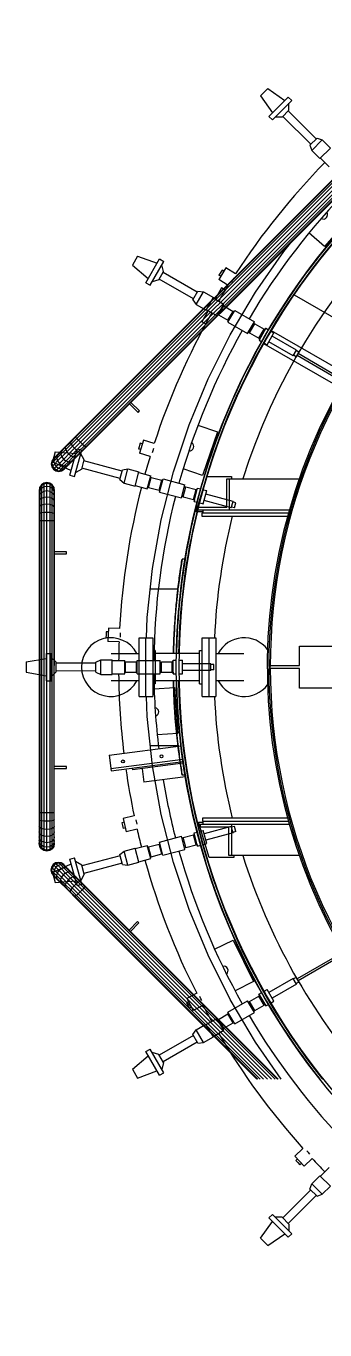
# Model space of a CAD drawing. Header units: metres. Extents: x 0 to 63075, y 0 to 44550.
# Drawn here: x 53696 to 53841, y 41324 to 41959 of the extents above; entities that cross this region are included whole.
import ezdxf

# ---------------------------------------------------------------- set-up
doc = ezdxf.new("R2010")
doc.units = ezdxf.units.M
doc.header["$LTSCALE"] = 75
for name, color, linetype in [('GSB', 7, 'Continuous'), ('ML6', 1, 'Continuous'), ('SL1', 8, 'Continuous')]:
    doc.layers.add(name, color=color, linetype=linetype)

# ---------------------------------------------------------------- blocks, each defined once
blk = doc.blocks.new('A$C6bae614f')
at = {"layer": 'SL1'}
for p, q in [((371892.6, 52900.4), (373492.7, 54500.4)), ((373494, 54499.1), (371893.9, 52899.1)), ((373497.7, 54495.3), (371897.7, 52895.4)), ((373503.3, 54489.7), (371903.2, 52889.8)), ((373509.9, 54483.1), (371909.9, 52883.2)), ((373516.5, 54476.5), (371916.5, 52876.6)), ((373522.1, 54470.9), (371922.1, 52871)), ((373525.8, 54467.2), (371925.8, 52867.2)), ((373527.2, 54465.9), (371927.1, 52865.9)), ((372517.6, 54029.9), (372493.8, 54006.1)), ((372517.6, 54029.9), (372572.4, 53991.5)), ((372493.8, 54006.1), (372532.3, 53951.3)), ((372520.9, 53939.9), (372583.8, 54002.8)), ((372532.1, 53928.8), (372595, 53991.6)), ((372583.8, 54002.8), (372595, 53991.6)), ((372585.8, 53959.9), (372585.8, 53982.5)), ((372520.9, 53939.9), (372532.1, 53928.8)), ((372563.8, 53937.9), (372541.3, 53937.9)), ((372563.8, 53937.9), (372585.8, 53959.9)), ((372656.6, 53849.5), (372565.8, 53939.9)), ((372674.2, 53867.1), (372583.8, 53957.9)), ((372653.9, 53846.8), (372677, 53869.8)), ((372653.9, 53846.8), (372660.3, 53829.6)), ((372660.3, 53829.6), (372694.1, 53863.4)), ((372677, 53869.8), (372694.1, 53863.4)), ((372694.1, 53863.4), (372720.3, 53837.2)), ((372660.3, 53829.6), (372686.5, 53803.4)), ((372686.5, 53803.4), (372720.3, 53837.2)), ((372687.9, 53804.8), (372716.2, 53776.4)), ((372799.7, 53630.6), (372700.7, 53517.8)), ((372700.7, 53517.8), (372650.7, 53561.7)), ((372569.2, 53501.7), (372595.4, 53534.1)), ((372095, 53486.4), (372078.2, 53457.3)), ((372095, 53486.4), (372157.9, 53463.5)), ((372121.5, 53400.4), (372166, 53477.4)), ((372135.2, 53392.5), (372179.7, 53469.5)), ((372166, 53477.4), (372179.7, 53469.5)), ((372477.6, 53369.7), (372569.2, 53501.7)), ((372078.2, 53457.3), (372129.5, 53414.3)), ((372163.5, 53409.5), (372179, 53436.5)), ((372179, 53436.5), (372173.2, 53458.3)), ((372288.4, 53369.7), (372177.6, 53434)), ((372381.2, 53448.2), (372357.9, 53410.8)), ((372368.7, 53441.4), (372358.5, 53425)), ((372364.4, 53421.3), (372358.5, 53425)), ((372374.6, 53437.7), (372368.7, 53441.4)), ((372412.1, 53428.9), (372381.2, 53448.2)), ((372121.5, 53400.4), (372135.2, 53392.5)), ((372163.5, 53409.5), (372141.7, 53403.7)), ((372276, 53348.1), (372164.9, 53412)), ((372367, 53383.3), (372346.2, 53347.4)), ((372388.4, 53391.8), (372357.9, 53410.8)), ((372378.9, 53376.4), (372367, 53383.3)), ((372399.9, 53402.6), (372403.5, 53408.3)), ((372403.5, 53408.3), (372407.6, 53415)), ((372274.1, 53344.8), (372290.4, 53373.1)), ((372274.1, 53344.8), (372284.7, 53329.9)), ((372284.7, 53329.9), (372308.6, 53371.3)), ((372290.4, 53373.1), (372308.6, 53371.3)), ((372308.6, 53371.3), (372340.7, 53352.7)), ((372316.8, 53311.4), (372340.7, 53352.7)), ((372339.7, 53351.1), (372374.5, 53331)), ((372395.6, 53231.6), (372477.6, 53369.7)), ((372603.3, 53361.2), (373024.2, 53118.2)), ((372284.7, 53329.9), (372316.8, 53311.4)), ((372324.2, 53309.3), (372303.5, 53273.3)), ((372317.7, 53313), (372352.5, 53292.9)), ((372352.5, 53292.9), (372374.5, 53331)), ((372355.3, 53297.7), (372357.8, 53296)), ((372357.8, 53296), (372374.5, 53325)), ((372357.8, 53296), (372388.1, 53278.5)), ((372371.8, 53326.3), (372374.5, 53325)), ((372374.5, 53325), (372404.8, 53307.4)), ((372388, 53272.4), (372410, 53310.5)), ((372388.1, 53278.5), (372404.8, 53307.4)), ((372407.3, 53305.8), (372404.8, 53307.4)), ((372410, 53310.5), (372473.8, 53273.7)), ((372315.4, 53266.5), (372303.5, 53273.3)), ((372388, 53272.4), (372451.8, 53235.6)), ((372390.8, 53277.2), (372388.1, 53278.5)), ((372451.8, 53235.6), (372473.8, 53273.7)), ((372458.1, 53238.1), (372474.8, 53267)), ((372471.1, 53268.9), (372474.8, 53267)), ((372474.8, 53267), (372505.1, 53249.5)), ((372323.7, 53088), (372395.6, 53231.6)), ((372454.6, 53240.4), (372458.1, 53238.1)), ((372458.1, 53238.1), (372488.4, 53220.6)), ((372488.4, 53220.6), (372505.1, 53249.5)), ((372491.5, 53219), (372488.4, 53220.6)), ((372510.9, 53252.6), (372488.7, 53214)), ((372491.5, 53219), (372488.7, 53214)), ((372488.7, 53214), (372497.4, 53209)), ((372488.7, 53214), (372497.4, 53209)), ((372508, 53247.6), (372505.1, 53249.5)), ((372508, 53247.6), (372510.9, 53252.6)), ((372510.9, 53252.6), (372519.7, 53247.5)), ((372510.9, 53252.6), (372519.7, 53247.5)), ((372515.1, 53198.8), (372537.3, 53237.3)), ((372527.9, 53242.8), (372537.3, 53237.3)), ((372527.9, 53242.8), (372537.3, 53237.3)), ((372948.2, 53002.3), (372528.9, 53244.4)), ((372610.6, 53181.6), (372531.5, 53227.3)), ((372924, 52960.5), (372504.7, 53202.6)), ((372505.6, 53204.2), (372515.1, 53198.8)), ((372505.6, 53204.2), (372515.1, 53198.8)), ((372600, 53163.2), (372520.9, 53208.8)), ((372600, 53163.2), (372610.6, 53181.6)), ((372609.6, 53159.8), (372618.3, 53174.9)), ((372618.3, 53174.9), (372609.7, 53180)), ((372765.5, 53083.5), (372615.3, 53170.3)), ((372609.6, 53159.8), (372600.9, 53164.8)), ((372612.1, 53164.8), (372762.3, 53078)), ((372262.3, 52939.6), (372323.7, 53088)), ((372068.5, 53007.3), (372096.2, 52979.7)), ((372100.7, 52984.2), (372073, 53011.8)), ((372096.2, 52979.7), (372100.7, 52984.2)), ((372211.5, 52787.2), (372262.3, 52939.6)), ((372290.8, 52938.4), (372353.9, 52917)), ((372353.9, 52917), (372305.6, 52775)), ((371876.9, 52884.7), (371848.5, 52856.4)), ((371876.7, 52881.9), (371860.4, 52865.6)), ((371879.2, 52876.9), (371861.7, 52859.4)), ((371876.7, 52881.9), (371893.9, 52899.1)), ((371876.9, 52884.7), (371876.7, 52881.9)), ((371876.7, 52881.9), (371879.2, 52876.9)), ((371892.6, 52900.4), (371876.9, 52884.7)), ((371879.2, 52876.9), (371897.7, 52895.4)), ((371879.2, 52876.9), (371884, 52870.5)), ((371884, 52870.5), (371903.2, 52889.8)), ((371890.3, 52863.6), (371909.9, 52883.2)), ((371892.6, 52900.4), (371893.9, 52899.1)), ((371893.9, 52899.1), (371897.7, 52895.4)), ((371897.2, 52857.3), (371916.5, 52876.6)), ((371897.7, 52895.4), (371903.2, 52889.8)), ((371903.2, 52889.8), (371909.9, 52883.2)), ((371909.9, 52883.2), (371916.5, 52876.6)), ((371916.5, 52876.6), (371922.1, 52871)), ((372103.5, 52879.4), (372097.9, 52860.9)), ((372113.8, 52889.2), (372101, 52847.1)), ((372110.2, 52877.4), (372103.5, 52879.4)), ((372148.6, 52878.6), (372113.8, 52889.2)), ((371846, 52843.7), (371816.8, 52814.6)), ((371823.7, 52831.5), (371818.5, 52823.8)), ((371827.5, 52852.1), (371818.8, 52819.6)), ((371823.7, 52831.5), (371821.9, 52829.7)), ((371828.9, 52836.7), (371823.7, 52831.5)), ((371833.5, 52838.7), (371824.3, 52829.5)), ((371828.9, 52836.7), (371824.3, 52829.5)), ((371827.5, 52852.1), (371894.2, 52846.2)), ((371837.3, 52845.2), (371828.9, 52836.7)), ((371833.5, 52838.7), (371832.8, 52830.6)), ((371832.8, 52830.6), (371835.5, 52822)), ((371845.7, 52850.9), (371833.5, 52838.7)), ((371837.3, 52845.2), (371833.5, 52838.7)), ((371835.5, 52822), (371865.7, 52852.2)), ((371848.5, 52856.4), (371837.3, 52845.2)), ((371890.3, 52863.6), (371841.1, 52814.4)), ((371860.4, 52865.6), (371845.7, 52850.9)), ((371848.5, 52856.4), (371845.7, 52850.9)), ((371845.7, 52850.9), (371846, 52843.7)), ((371861.7, 52859.4), (371846, 52843.7)), ((371846, 52843.7), (371849.2, 52835.8)), ((371878.9, 52839), (371848.7, 52808.8)), ((371849.2, 52835.8), (371855, 52828.3)), ((371908.6, 52850), (371850.4, 52791.9)), ((371861.9, 52869.8), (371860.4, 52865.6)), ((371860.4, 52865.6), (371861.7, 52859.4)), ((371861.7, 52859.4), (371865.7, 52852.2)), ((371865.7, 52852.2), (371884, 52870.5)), ((371865.7, 52852.2), (371871.7, 52845)), ((371886.1, 52835), (371870.4, 52819.3)), ((371871.7, 52845), (371878.9, 52839)), ((371896.4, 52835.3), (371871.8, 52810.6)), ((371875.3, 52775.8), (371898.4, 52861.7)), ((371897.2, 52857.3), (371878.9, 52839)), ((371878.9, 52839), (371886.1, 52835)), ((371884, 52870.5), (371890.3, 52863.6)), ((371903.6, 52852.5), (371886.1, 52835)), ((371886.1, 52835), (371892.2, 52833.7)), ((371890.3, 52863.6), (371897.2, 52857.3)), ((371890.6, 52771.8), (371913.6, 52857.6)), ((371892.2, 52833.7), (371896.4, 52835.3)), ((371911.4, 52850.2), (371896.4, 52835.3)), ((371897.2, 52857.3), (371903.6, 52852.5)), ((371898.4, 52861.7), (371913.6, 52857.6)), ((371903.6, 52852.5), (371922.1, 52871)), ((371903.6, 52852.5), (371908.6, 52850)), ((371908.6, 52850), (371925.8, 52867.2)), ((371908.6, 52850), (371911.4, 52850.2)), ((371921.6, 52825.6), (371910.3, 52845.1)), ((371911.4, 52850.2), (371927.1, 52865.9)), ((371922.1, 52871), (371925.8, 52867.2)), ((371925.8, 52867.2), (371927.1, 52865.9)), ((372104.6, 52858.9), (372097.9, 52860.9)), ((372135.4, 52836.6), (372101, 52847.1)), ((372143.7, 52850), (372145.6, 52856.5)), ((372145.6, 52856.5), (372147.9, 52864)), ((371816.6, 52821.8), (371814.7, 52812.5)), ((371816.8, 52814.6), (371814.7, 52812.5)), ((371814.7, 52812.5), (371816.6, 52803.1)), ((371821.9, 52829.7), (371816.6, 52821.8)), ((371818.5, 52823.8), (371816.6, 52821.8)), ((371818.8, 52805.3), (371816.6, 52803.1)), ((371816.6, 52803.1), (371821.9, 52795.2)), ((371818.5, 52823.8), (371816.8, 52814.6)), ((371816.8, 52814.6), (371818.8, 52805.3)), ((371824.3, 52829.5), (371818.5, 52823.8)), ((371818.8, 52819.6), (371879.5, 52791.3)), ((371818.8, 52805.3), (371825.2, 52811.7)), ((371818.8, 52805.3), (371824.1, 52797.4)), ((371824.1, 52797.4), (371821.9, 52795.2)), ((371821.9, 52795.2), (371829.8, 52789.9)), ((371824.3, 52829.5), (371823, 52820.7)), ((371823, 52820.7), (371825.2, 52811.7)), ((371824.1, 52797.4), (371830.6, 52803.9)), ((371832, 52792.1), (371824.1, 52797.4)), ((371825.2, 52811.7), (371835.5, 52822)), ((371825.2, 52811.7), (371830.6, 52803.9)), ((371832, 52792.1), (371829.8, 52789.9)), ((371829.8, 52789.9), (371839.1, 52788.1)), ((371841.1, 52814.4), (371830.6, 52803.9)), ((371830.6, 52803.9), (371838.4, 52798.5)), ((371848.7, 52808.8), (371832, 52792.1)), ((371832, 52792.1), (371841.2, 52790.2)), ((371835.5, 52822), (371841.1, 52814.4)), ((371838.4, 52798.5), (371847.3, 52796.3)), ((371857.2, 52806.2), (371839.1, 52788.1)), ((371839.1, 52788.1), (371848.5, 52789.9)), ((371841.1, 52814.4), (371848.7, 52808.8)), ((371850.4, 52791.9), (371841.2, 52790.2)), ((371847.3, 52796.3), (371856.1, 52797.6)), ((371848.5, 52789.9), (371856.4, 52795.2)), ((371850.4, 52791.9), (371848.5, 52789.9)), ((371848.7, 52808.8), (371857.2, 52806.2)), ((371850.4, 52791.9), (371858.2, 52797)), ((371855, 52828.3), (371862.4, 52822.6)), ((371856.1, 52797.6), (371863.4, 52802.2)), ((371858.2, 52797), (371856.4, 52795.2)), ((371870.4, 52819.3), (371857.2, 52806.2)), ((371857.2, 52806.2), (371865.3, 52806.8)), ((371863.4, 52802.2), (371858.2, 52797)), ((371862.4, 52822.6), (371870.4, 52819.3)), ((371871.8, 52810.6), (371863.4, 52802.2)), ((371865.3, 52806.8), (371871.8, 52810.6)), ((371870.4, 52819.3), (371877.6, 52819)), ((371877.6, 52819), (371883, 52821.8)), ((371913.5, 52795.5), (371894, 52784.3)), ((371913.5, 52795.5), (371921.6, 52825.6)), ((372038.1, 52765.4), (371914.3, 52798.3)), ((372044.5, 52789.4), (371920.8, 52822.8)), ((372037.1, 52761.6), (372045.5, 52793.2)), ((372045.5, 52793.2), (372063.6, 52796.1)), ((372051.2, 52750), (372063.6, 52796.1)), ((372063.6, 52796.1), (372099.4, 52786.5)), ((372305.6, 52775), (372242.6, 52796.4)), ((371791, 52750), (371783.1, 52744.7)), ((371791, 52746.9), (371783.1, 52741.8)), ((371800.4, 52751.9), (371791, 52750)), ((371791, 52750), (371791, 51558.4)), ((371800.4, 52748.8), (371791, 52746.9)), ((371800.3, 51559.6), (371800.4, 52751.9)), ((371809.7, 52750), (371800.4, 52751.9)), ((371809.7, 52746.9), (371800.4, 52748.8)), ((371817.6, 52744.7), (371809.7, 52750)), ((371809.7, 52750), (371809.7, 51558.4)), ((371817.6, 52741.8), (371809.7, 52746.9)), ((371875.3, 52775.8), (371890.6, 52771.8)), ((372037.1, 52761.6), (372051.2, 52750)), ((372051.2, 52750), (372087, 52740.4)), ((372087, 52740.4), (372099.4, 52786.5)), ((372098.9, 52784.7), (372137.7, 52774.3)), ((372126.3, 52731.8), (372137.7, 52774.3)), ((372130.6, 52736.2), (372139.2, 52768.4)), ((372136.3, 52769), (372139.2, 52768.4)), ((372139.2, 52768.4), (372173, 52759.4)), ((372164.4, 52727.1), (372173, 52759.4)), ((372165.9, 52721.2), (372177.3, 52763.7)), ((372171.8, 52631.6), (372211.5, 52787.2)), ((372175.9, 52758.4), (372173, 52759.4)), ((372177.3, 52763.7), (372248.4, 52744.7)), ((372284.4, 52656.6), (372319.4, 52771.6)), ((372319.4, 52771.6), (372399.4, 52771.6)), ((372383.9, 52764.2), (372618.9, 52764.2)), ((372383.9, 52672.1), (372383.9, 52764.2)), ((372393.4, 52662.6), (372393.4, 52764.2)), ((372399.4, 52771.6), (372399.4, 52764.2)), ((371776, 52727.5), (371775.9, 51580.9)), ((371777.8, 52736.8), (371776, 52727.5)), ((371777.8, 52734.1), (371776, 52725)), ((371777.8, 52726), (371776, 52717.6)), ((371777.8, 52713), (371776, 52705.7)), ((371783.1, 52744.7), (371777.8, 52736.8)), ((371783.1, 52741.8), (371777.8, 52734.1)), ((371777.8, 52734.1), (371777.8, 52736.8)), ((371777.8, 52726), (371777.8, 52734.1)), ((371783.1, 52733.1), (371777.8, 52726)), ((371777.8, 52726), (371777.8, 51571.6)), ((371783.1, 52719.2), (371777.8, 52713)), ((371783.1, 52744.7), (371783.1, 51563.7)), ((371791, 52737.9), (371783.1, 52733.1)), ((371791, 52723.3), (371783.1, 52719.2)), ((371791, 52703.9), (371783.1, 52700.6)), ((371800.4, 52739.6), (371791, 52737.9)), ((371800.4, 52724.7), (371791, 52723.3)), ((371800.4, 52705), (371791, 52703.9)), ((371809.7, 52737.9), (371800.4, 52739.6)), ((371809.7, 52723.3), (371800.4, 52724.7)), ((371809.7, 52703.9), (371800.4, 52705)), ((371817.6, 52733.1), (371809.7, 52737.9)), ((371817.6, 52719.2), (371809.7, 52723.3)), ((371817.6, 52700.6), (371809.7, 52703.9)), ((371822.9, 52736.8), (371817.6, 52744.7)), ((371817.6, 51566.6), (371817.6, 52744.7)), ((371822.9, 52734.1), (371817.6, 52741.8)), ((371822.9, 52726), (371817.6, 52733.1)), ((371822.9, 52713), (371817.6, 52719.2)), ((371824.8, 52727.5), (371822.9, 52736.8)), ((371822.9, 52736.8), (371822.9, 51571.6)), ((371824.8, 52725), (371822.9, 52734.1)), ((371824.8, 52717.6), (371822.9, 52726)), ((371824.8, 52705.7), (371822.9, 52713)), ((371824.7, 51590.8), (371824.8, 52725)), ((371824.8, 52725), (371824.8, 52727.5)), ((372087.5, 52742.2), (372126.3, 52731.8)), ((372127.7, 52737.2), (372130.6, 52736.2)), ((372130.6, 52736.2), (372164.4, 52727.1)), ((372167.3, 52726.5), (372164.4, 52727.1)), ((372165.9, 52721.2), (372237, 52702.2)), ((372237, 52702.2), (372248.4, 52744.7)), ((372238.5, 52707.5), (372242.5, 52706.2)), ((372242.5, 52706.2), (372251.1, 52738.5)), ((372242.5, 52706.2), (372276.3, 52697.1)), ((372247, 52739.3), (372251.1, 52738.5)), ((372251.1, 52738.5), (372284.9, 52729.4)), ((372276.3, 52697.1), (372284.9, 52729.4)), ((372278.2, 52690.9), (372289.7, 52733.8)), ((372288.3, 52728.3), (372284.9, 52729.4)), ((372288.3, 52728.3), (372289.7, 52733.8)), ((372289.7, 52733.8), (372299.5, 52731.2)), ((372289.7, 52733.8), (372299.5, 52731.2)), ((372307.7, 52683), (372319.2, 52726)), ((372308.7, 52728.8), (372319.2, 52726)), ((372308.7, 52728.8), (372319.2, 52726)), ((372404.4, 52691.1), (372316.2, 52714.8)), ((371777.8, 52695.7), (371776, 52689.8)), ((371777.8, 52674.9), (371776, 52670.9)), ((371783.1, 52700.6), (371777.8, 52695.7)), ((371783.1, 52678.4), (371777.8, 52674.9)), ((371791, 52680.6), (371783.1, 52678.4)), ((371800.4, 52681.5), (371791, 52680.6)), ((371809.7, 52680.6), (371800.4, 52681.5)), ((371817.6, 52678.4), (371809.7, 52680.6)), ((371822.9, 52695.6), (371817.6, 52700.6)), ((371822.9, 52674.9), (371817.6, 52678.4)), ((371824.8, 52689.8), (371822.9, 52695.6)), ((371824.8, 52670.9), (371822.9, 52674.9)), ((372279.7, 52696.4), (372276.3, 52697.1)), ((372279.7, 52696.4), (372278.2, 52690.9)), ((372278.2, 52690.9), (372288, 52688.2)), ((372278.2, 52690.9), (372288, 52688.2)), ((372291.8, 52662.6), (372291.8, 52672.1)), ((372291.8, 52672.1), (372383.9, 52672.1)), ((372586.7, 52662.6), (372291.8, 52662.6)), ((372297.2, 52685.8), (372307.7, 52683)), ((372297.2, 52685.8), (372307.7, 52683)), ((372307.7, 52653), (372307.7, 52662.6)), ((372398.9, 52670.5), (372310.7, 52694.2)), ((372398.9, 52670.5), (372404.4, 52691.1)), ((372409.1, 52669.8), (372399.4, 52672.4)), ((372413.6, 52686.7), (372403.9, 52689.3)), ((372409.1, 52669.8), (372413.6, 52686.7)), ((371777.8, 52651.8), (371776, 52649.7)), ((371824.8, 52627.5), (371776, 52627.5)), ((371783.1, 52653.6), (371777.8, 52651.8)), ((371791, 52654.7), (371783.1, 52653.6)), ((371800.4, 52655.2), (371791, 52654.7)), ((371809.7, 52654.7), (371800.4, 52655.2)), ((371817.6, 52653.6), (371809.7, 52654.7)), ((371822.9, 52651.8), (371817.6, 52653.6)), ((371824.8, 52649.7), (371822.9, 52651.8)), ((372143.3, 52473.5), (372171.8, 52631.6)), ((372307.7, 52656.6), (372284.4, 52656.6)), ((372303.1, 52653), (372303.1, 52643.5)), ((372584, 52653), (372303.1, 52653)), ((372303.1, 52643.5), (372581.3, 52643.5)), ((371863.9, 52527.5), (371824.8, 52527.5)), ((371824.8, 52521.1), (371863.9, 52521.1)), ((371863.9, 52521.1), (371863.9, 52527.5)), ((372249.1, 52503.3), (372239.4, 52503.3)), ((372126.1, 52313.8), (372143.3, 52473.5)), ((372136.2, 52407.3), (372225.9, 52407.3)), ((372235.6, 52408.3), (372235.5, 52408.3)), ((372000.2, 52280.1), (371998.7, 52236.1)), ((372036.6, 52278.8), (372000.2, 52280.1)), ((372123.8, 52248.6), (372126.1, 52313.8)), ((371992.5, 52258.3), (371992.1, 52248.7)), ((371999.1, 52248.4), (371992.1, 52248.7)), ((371992.8, 52268), (371992.5, 52258.3)), ((371999.8, 52267.8), (371992.8, 52268)), ((372039.2, 52250), (372039.7, 52264.6)), ((372099.7, 52058.1), (372099.7, 52248.6)), ((372099.7, 52248.6), (372144.4, 52248.6)), ((372122, 52058.1), (372122, 52248.6)), ((372144.4, 52248.6), (372144.4, 52058.1)), ((372304, 52058.1), (372304, 52248.6)), ((372304, 52248.6), (372348.7, 52248.6)), ((372326.4, 52248.6), (372326.4, 52058.1)), ((372348.7, 52248.6), (372348.7, 52058.1)), ((371799.2, 52108.9), (371799.2, 52197.8)), ((371799.2, 52197.8), (371815, 52197.8)), ((371815, 52108.9), (371815, 52197.8)), ((372034.6, 52234.9), (371998.7, 52236.1)), ((372009.4, 52197.8), (372099.7, 52197.8)), ((372152.2, 52207.3), (372144.4, 52207.3)), ((372152.2, 52207.3), (372152.2, 52099.4)), ((372296.2, 52197.8), (372152.2, 52197.8)), ((372296.2, 52207.3), (372304, 52207.3)), ((372296.2, 52099.4), (372296.2, 52207.3)), ((372348.7, 52197.8), (372439, 52197.8)), ((372620.4, 52221.6), (374078.2, 52221.5)), ((372620.4, 52158.1), (372620.4, 52221.6)), ((371733.3, 52170.1), (371799.2, 52181.7)), ((371733.3, 52170.1), (371733.3, 52136.5)), ((371831, 52168.9), (371815, 52184.8)), ((371831, 52137.8), (371831, 52168.9)), ((371959.1, 52165.8), (371831, 52166)), ((371959.1, 52169.6), (371975.8, 52177.2)), ((371959.1, 52137), (371959.1, 52169.6)), ((371975.8, 52129.4), (371975.8, 52177.2)), ((371975.8, 52177.2), (372012.9, 52177.2)), ((372012.9, 52129.4), (372012.9, 52177.2)), ((372012.9, 52175.3), (372053, 52175.3)), ((372053, 52131.3), (372053, 52175.3)), ((372053, 52169.8), (372056, 52170)), ((372056, 52136.6), (372056, 52170)), ((372056, 52170), (372091, 52170)), ((372091, 52136.6), (372091, 52170)), ((372094, 52169.8), (372091, 52170)), ((372094, 52131.3), (372094, 52175.3)), ((372094, 52175.3), (372167.7, 52175.3)), ((372167.7, 52131.3), (372167.7, 52175.3)), ((372167.7, 52169.8), (372171.9, 52170)), ((372171.9, 52136.6), (372171.9, 52170)), ((372171.9, 52170), (372206.9, 52170)), ((372206.9, 52136.6), (372206.9, 52170)), ((372210.4, 52169.8), (372206.9, 52170)), ((372210.4, 52131.1), (372210.4, 52175.6)), ((372210.4, 52169.8), (372210.4, 52175.6)), ((372210.4, 52175.6), (372220.5, 52175.6)), ((372210.4, 52175.6), (372220.5, 52175.6)), ((372230, 52175.6), (372240.9, 52175.6)), ((372230, 52175.6), (372240.9, 52175.6)), ((372240.9, 52131.1), (372240.9, 52175.6)), ((372332.2, 52164), (372240.9, 52164)), ((372332.2, 52142.7), (372332.2, 52164)), ((372342.2, 52162), (372332.2, 52162.1)), ((372342.2, 52144.6), (372342.2, 52162)), ((372520.4, 52155.7), (372525.1, 52155.7)), ((372525.1, 52148.5), (372525.1, 52158.1)), ((372525.1, 52158.1), (372620.4, 52158.1)), ((371733.3, 52136.5), (371799.2, 52124.9)), ((371831, 52137.8), (371815, 52121.8)), ((371959.1, 52140.9), (371831, 52140.6)), ((371959.1, 52137), (371975.8, 52129.4)), ((371975.8, 52129.4), (372012.9, 52129.4)), ((372012.9, 52131.3), (372053, 52131.3)), ((372053, 52136.8), (372056, 52136.6)), ((372056, 52136.6), (372091, 52136.6)), ((372094, 52136.8), (372091, 52136.6)), ((372094, 52131.3), (372167.7, 52131.3)), ((372167.7, 52136.8), (372171.9, 52136.6)), ((372171.9, 52136.6), (372206.9, 52136.6)), ((372210.4, 52136.8), (372206.9, 52136.6)), ((372210.4, 52136.8), (372210.4, 52131.1)), ((372210.4, 52131.1), (372220.5, 52131.1)), ((372210.4, 52131.1), (372220.5, 52131.1)), ((372230, 52131.1), (372240.9, 52131.1)), ((372230, 52131.1), (372240.9, 52131.1)), ((372332.2, 52142.7), (372240.9, 52142.7)), ((372342.2, 52144.6), (372332.2, 52144.6)), ((372525.1, 52150.9), (372520.4, 52150.9)), ((372620.4, 52148.5), (372525.1, 52148.5)), ((372620.4, 52085), (372620.4, 52148.5)), ((371799.2, 52108.9), (371815, 52108.9)), ((372099.7, 52108.9), (372009.4, 52108.9)), ((372152.2, 52099.4), (372144.4, 52099.4)), ((372148.6, 52082.9), (372215.1, 52087.2)), ((372296.2, 52108.9), (372152.2, 52108.9)), ((372215.1, 52087.2), (372224.9, 51937.5)), ((372296.2, 52099.4), (372304, 52099.4)), ((372439, 52108.9), (372348.7, 52108.9)), ((374078.2, 52085), (372620.4, 52085)), ((372099.7, 52058.1), (372144.4, 52058.1)), ((372126.1, 51992.8), (372123.8, 52058.1)), ((372304, 52058.1), (372348.7, 52058.1)), ((372143.3, 51833.1), (372126.1, 51992.8)), ((372224.9, 51937.5), (372158.4, 51933.2)), ((372002.4, 51867.2), (372235.4, 51897.9)), ((372002.4, 51867.2), (372009.1, 51816.8)), ((372136.1, 51899.3), (372225.8, 51899.3)), ((372242.1, 51847.5), (372235.4, 51897.9)), ((372235.5, 51898.3), (372235.5, 51898.3)), ((371863.9, 51830.9), (371824.8, 51830.9)), ((371824.8, 51824.6), (371863.9, 51824.6)), ((371863.9, 51824.6), (371863.9, 51830.9)), ((372241.2, 51853.8), (372008.2, 51823.1)), ((372009.1, 51816.8), (372242.2, 51847.5)), ((372077.7, 51825.9), (372078.5, 51819.6)), ((372243.1, 51841.2), (372078.5, 51819.6)), ((372109.6, 51823.7), (372115.4, 51779.6)), ((372171.8, 51675), (372143.3, 51833.1)), ((372250, 51797.3), (372115.4, 51779.6)), ((372249, 51803.3), (372239.4, 51803.3)), ((371824.7, 51680.9), (371775.9, 51680.9)), ((371777.8, 51656.6), (371775.9, 51658.7)), ((371783.1, 51654.8), (371777.8, 51656.6)), ((371791, 51653.6), (371783.1, 51654.8)), ((371800.3, 51653.2), (371791, 51653.6)), ((371809.7, 51653.6), (371800.3, 51653.2)), ((371817.6, 51654.8), (371809.7, 51653.6)), ((371822.9, 51656.6), (371817.6, 51654.8)), ((371824.7, 51658.7), (371822.9, 51656.6)), ((372050.9, 51650.3), (372044.1, 51648.7)), ((372044.1, 51648.7), (372046.3, 51639.3)), ((372083.6, 51670.5), (372048.1, 51662.3)), ((372048.1, 51662.3), (372058.1, 51619.5)), ((372093.6, 51643.4), (372090.3, 51657.6)), ((372211.5, 51519.4), (372171.8, 51675)), ((372292.1, 51650.4), (372307.7, 51650.4)), ((372327.1, 51535.4), (372292.1, 51650.4)), ((372581.3, 51663.1), (372305.4, 51663.1)), ((372305.4, 51663.1), (372305.4, 51653.6)), ((372305.4, 51653.6), (372583.9, 51653.6)), ((372307.7, 51644), (372307.7, 51653.6)), ((371777.8, 51633.5), (371775.9, 51637.5)), ((371777.8, 51612.7), (371775.9, 51618.6)), ((371783.1, 51630), (371777.8, 51633.5)), ((371783.1, 51607.8), (371777.8, 51612.7)), ((371791, 51627.7), (371783.1, 51630)), ((371791, 51604.5), (371783.1, 51607.8)), ((371800.3, 51626.9), (371791, 51627.7)), ((371800.3, 51603.3), (371791, 51604.5)), ((371809.7, 51627.7), (371800.3, 51626.9)), ((371809.7, 51604.5), (371800.3, 51603.3)), ((371817.6, 51630), (371809.7, 51627.7)), ((371817.6, 51607.8), (371809.7, 51604.5)), ((371822.9, 51633.5), (371817.6, 51630)), ((371822.9, 51612.7), (371817.6, 51607.8)), ((371824.7, 51637.5), (371822.9, 51633.5)), ((371824.7, 51618.6), (371822.9, 51612.7)), ((372046.3, 51639.3), (372048.5, 51629.9)), ((372055.3, 51631.5), (372048.5, 51629.9)), ((372093.1, 51627.6), (372058.1, 51619.5)), ((372165.9, 51585.4), (372237, 51604.5)), ((372248.4, 51562), (372237, 51604.5)), ((372242.4, 51600.4), (372276.2, 51609.5)), ((372279.7, 51610.2), (372276.2, 51609.5)), ((372284.9, 51577.2), (372276.2, 51609.5)), ((372278.2, 51615.8), (372288, 51618.4)), ((372278.2, 51615.8), (372288, 51618.4)), ((372289.7, 51572.8), (372278.2, 51615.8)), ((372279.7, 51610.2), (372278.2, 51615.8)), ((372297.1, 51620.8), (372307.7, 51623.6)), ((372297.1, 51620.8), (372307.7, 51623.6)), ((372299.1, 51644), (372586.6, 51644)), ((372299.1, 51634.5), (372299.1, 51644)), ((372391.2, 51634.5), (372299.1, 51634.5)), ((372319.2, 51580.7), (372307.7, 51623.6)), ((372398.9, 51636.1), (372310.7, 51612.4)), ((372404.4, 51615.5), (372316.2, 51591.9)), ((372391.2, 51542.4), (372391.2, 51634.5)), ((372404.4, 51615.5), (372398.9, 51636.1)), ((372409, 51636.8), (372399.4, 51634.2)), ((372400.7, 51542.4), (372400.7, 51644)), ((372413.5, 51619.9), (372403.9, 51617.3)), ((372413.5, 51619.9), (372409, 51636.8)), ((371777.8, 51595.4), (371775.9, 51602.7)), ((371777.8, 51582.4), (371775.9, 51590.8)), ((371777.8, 51574.3), (371775.9, 51583.4)), ((371777.8, 51571.6), (371775.9, 51580.9)), ((371783.1, 51589.2), (371777.8, 51595.4)), ((371783.1, 51575.3), (371777.8, 51582.4)), ((371783.1, 51566.6), (371777.8, 51574.3)), ((371783.1, 51563.7), (371777.8, 51571.6)), ((371791, 51585.1), (371783.1, 51589.2)), ((371791, 51570.5), (371783.1, 51575.3)), ((371791, 51561.4), (371783.1, 51566.6)), ((371791, 51558.4), (371783.1, 51563.7)), ((371800.3, 51583.6), (371791, 51585.1)), ((371800.3, 51568.8), (371791, 51570.5)), ((371800.3, 51559.6), (371791, 51561.4)), ((371809.7, 51585.1), (371800.3, 51583.6)), ((371809.7, 51570.5), (371800.3, 51568.8)), ((371809.7, 51561.4), (371800.3, 51559.6)), ((371817.6, 51589.2), (371809.7, 51585.1)), ((371817.6, 51575.3), (371809.7, 51570.5)), ((371817.6, 51566.6), (371809.7, 51561.4)), ((371817.6, 51563.7), (371809.7, 51558.4)), ((371822.9, 51595.4), (371817.6, 51589.2)), ((371822.9, 51582.4), (371817.6, 51575.3)), ((371822.9, 51574.3), (371817.6, 51566.6)), ((371822.9, 51571.6), (371817.6, 51563.7)), ((371817.6, 51566.6), (371817.6, 51563.7)), ((371824.7, 51602.7), (371822.9, 51595.4)), ((371824.7, 51590.8), (371822.9, 51582.4)), ((371824.7, 51583.4), (371822.9, 51574.3)), ((371824.7, 51580.9), (371822.9, 51571.6)), ((371824.7, 51583.4), (371824.7, 51590.8)), ((371824.7, 51580.9), (371824.7, 51583.4)), ((372051.2, 51556.6), (372087, 51566.2)), ((372099.3, 51520.1), (372087, 51566.2)), ((372087.5, 51564.4), (372126.3, 51574.8)), ((372137.6, 51532.3), (372126.3, 51574.8)), ((372127.7, 51569.5), (372130.5, 51570.4)), ((372130.5, 51570.4), (372164.3, 51579.5)), ((372139.2, 51538.2), (372130.5, 51570.4)), ((372167.3, 51580.1), (372164.3, 51579.5)), ((372173, 51547.2), (372164.3, 51579.5)), ((372177.2, 51542.9), (372165.9, 51585.4)), ((372177.2, 51542.9), (372248.4, 51562)), ((372238.4, 51599.1), (372242.4, 51600.4)), ((372251.1, 51568.2), (372242.4, 51600.4)), ((372247, 51567.3), (372251.1, 51568.2)), ((372251.1, 51568.2), (372284.9, 51577.2)), ((372288.2, 51578.3), (372284.9, 51577.2)), ((372288.2, 51578.3), (372289.7, 51572.8)), ((372289.7, 51572.8), (372299.5, 51575.4)), ((372289.7, 51572.8), (372299.5, 51575.4)), ((372308.7, 51577.8), (372319.2, 51580.7)), ((372308.7, 51577.8), (372319.2, 51580.7)), ((371800.3, 51556.5), (371791, 51558.4)), ((371800.3, 51559.6), (371800.3, 51556.5)), ((371809.7, 51558.4), (371800.3, 51556.5)), ((371837.9, 51519.8), (371828.6, 51517.9)), ((371847.2, 51517.9), (371837.9, 51519.8)), ((371840, 51517.7), (371837.9, 51519.8)), ((371875.3, 51530.8), (371890.6, 51534.9)), ((371898.3, 51444.9), (371875.3, 51530.8)), ((371913.6, 51449), (371890.6, 51534.9)), ((371913.5, 51511.1), (371893.9, 51522.4)), ((372038.1, 51541.3), (371914.2, 51508.4)), ((372037.1, 51545), (372051.2, 51556.6)), ((372045.5, 51513.5), (372037.1, 51545)), ((372063.5, 51510.5), (372051.2, 51556.6)), ((372063.5, 51510.5), (372099.3, 51520.1)), ((372098.9, 51521.9), (372137.6, 51532.3)), ((372136.2, 51537.6), (372139.2, 51538.2)), ((372139.2, 51538.2), (372173, 51547.2)), ((372175.8, 51548.2), (372173, 51547.2)), ((372262.2, 51367), (372211.5, 51519.4)), ((372407.1, 51535.4), (372327.1, 51535.4)), ((372618.8, 51542.4), (372391.2, 51542.4)), ((372407.1, 51542.4), (372407.1, 51535.4)), ((371815.4, 51504.7), (371813.5, 51495.4)), ((371813.5, 51495.4), (371815.4, 51486)), ((371815.6, 51493.3), (371813.5, 51495.4)), ((371820.6, 51512.6), (371815.4, 51504.7)), ((371817.5, 51502.5), (371815.4, 51504.7)), ((371815.4, 51486), (371820.6, 51478.1)), ((371817.3, 51484.1), (371815.4, 51486)), ((371817.5, 51502.5), (371815.6, 51493.3)), ((371815.6, 51493.3), (371817.3, 51484.1)), ((371821.7, 51487.2), (371815.6, 51493.3)), ((371817.3, 51484.1), (371822.4, 51476.3)), ((371832.2, 51469.2), (371817.3, 51484.1)), ((371822.8, 51510.4), (371817.5, 51502.5)), ((371823.9, 51496.1), (371817.5, 51502.5)), ((371818.8, 51487), (371879.5, 51515.3)), ((371818.8, 51487), (371827.5, 51454.6)), ((371828.6, 51517.9), (371820.6, 51512.6)), ((371822.8, 51510.4), (371820.6, 51512.6)), ((371822.4, 51476.3), (371820.6, 51478.1)), ((371823.9, 51496.1), (371821.7, 51487.2)), ((371821.7, 51487.2), (371823, 51478.4)), ((371831.6, 51477.3), (371821.7, 51487.2)), ((371830.7, 51515.7), (371822.8, 51510.4)), ((371870.4, 51462.8), (371822.8, 51510.4)), ((371823, 51478.4), (371827.6, 51471.1)), ((371829.4, 51503.9), (371823.9, 51496.1)), ((371834.3, 51485.8), (371823.9, 51496.1)), ((371830.7, 51515.7), (371828.6, 51517.9)), ((371837.1, 51509.3), (371829.4, 51503.9)), ((371840, 51517.7), (371830.7, 51515.7)), ((371830.7, 51515.7), (371837.1, 51509.3)), ((371834.3, 51485.8), (371831.6, 51477.3)), ((371860.4, 51448.4), (371831.6, 51477.3)), ((371831.6, 51477.3), (371832.2, 51469.2)), ((371839.8, 51493.4), (371834.3, 51485.8)), ((371864.4, 51455.7), (371834.3, 51485.8)), ((371846.1, 51511.6), (371837.1, 51509.3)), ((371837.1, 51509.3), (371847.5, 51499)), ((371847.5, 51499), (371839.8, 51493.4)), ((371849.2, 51516), (371840, 51517.7)), ((371846.1, 51511.6), (371840, 51517.7)), ((371854.9, 51510.3), (371846.1, 51511.6)), ((371856, 51501.7), (371846.1, 51511.6)), ((371855.1, 51512.6), (371847.2, 51517.9)), ((371849.2, 51516), (371847.2, 51517.9)), ((371856, 51501.7), (371847.5, 51499)), ((371847.5, 51499), (371861.2, 51485.3)), ((371853.8, 51479.5), (371848, 51472.1)), ((371856.9, 51510.9), (371849.2, 51516)), ((371864.1, 51501), (371849.2, 51516)), ((371861.2, 51485.3), (371853.8, 51479.5)), ((371862.2, 51505.6), (371854.9, 51510.3)), ((371856.9, 51510.9), (371855.1, 51512.6)), ((371884.8, 51472.8), (371856, 51501.7)), ((371864.1, 51501), (371856, 51501.7)), ((371862.2, 51505.6), (371856.9, 51510.9)), ((371869.1, 51488.6), (371861.2, 51485.3)), ((371861.2, 51485.3), (371895.9, 51450.5)), ((371910.1, 51457.6), (371862.2, 51505.6)), ((371907.3, 51457.8), (371864.1, 51501)), ((371870.6, 51497.2), (371864.1, 51501)), ((371876.3, 51488.8), (371869.1, 51488.6)), ((371881.8, 51486), (371876.3, 51488.8)), ((371921.5, 51481.1), (371910.2, 51461.5)), ((371921.5, 51481.1), (371913.5, 51511.1)), ((372044.5, 51517.2), (371920.8, 51483.8)), ((372045.5, 51513.5), (372063.5, 51510.5)), ((371827.6, 51471.1), (371822.4, 51476.3)), ((371827.5, 51454.6), (371894.2, 51460.4)), ((371836.1, 51462.7), (371827.6, 51471.1)), ((371859.1, 51442.3), (371832.2, 51469.2)), ((371832.2, 51469.2), (371836.1, 51462.7)), ((371847.3, 51451.5), (371836.1, 51462.7)), ((371844.7, 51464.2), (371844.5, 51456.9)), ((371844.5, 51456.9), (371847.3, 51451.5)), ((371848, 51472.1), (371844.7, 51464.2)), ((371860.7, 51438.1), (371847.3, 51451.5)), ((371860.4, 51448.4), (371859.1, 51442.3)), ((371859.1, 51442.3), (371860.7, 51438.1)), ((371875.5, 51425.9), (371859.1, 51442.3)), ((371864.4, 51455.7), (371860.4, 51448.4)), ((371878, 51430.9), (371860.4, 51448.4)), ((371875.6, 51423.1), (371860.7, 51438.1)), ((371870.4, 51462.8), (371864.4, 51455.7)), ((371882.7, 51437.3), (371864.4, 51455.7)), ((371877.6, 51468.9), (371870.4, 51462.8)), ((371889, 51444.2), (371870.4, 51462.8)), ((371884.8, 51472.8), (371877.6, 51468.9)), ((371882.7, 51437.3), (371878, 51430.9)), ((371889, 51444.2), (371882.7, 51437.3)), ((371882.7, 51437.3), (371902, 51418.1)), ((371891, 51474.1), (371884.8, 51472.8)), ((371902.4, 51455.3), (371884.8, 51472.8)), ((371895.9, 51450.5), (371889, 51444.2)), ((371889, 51444.2), (371908.6, 51424.7)), ((371895.2, 51472.6), (371891, 51474.1)), ((371902.4, 51455.3), (371895.9, 51450.5)), ((371895.9, 51450.5), (371915.2, 51431.3)), ((371898.3, 51444.9), (371913.6, 51449)), ((371907.3, 51457.8), (371902.4, 51455.3)), ((371902.4, 51455.3), (371920.8, 51436.9)), ((371910.1, 51457.6), (371907.3, 51457.8)), ((371907.3, 51457.8), (371924.5, 51440.6)), ((371925.9, 51441.9), (371910.1, 51457.6)), ((371920.8, 51436.9), (371915.2, 51431.3)), ((371924.5, 51440.6), (371920.8, 51436.9)), ((372540.9, 50816.7), (371920.8, 51436.9)), ((371925.9, 51441.9), (371924.5, 51440.6)), ((372548.4, 50816.7), (371924.5, 51440.6)), ((371925.9, 51441.9), (372551, 50816.7)), ((371878, 51430.9), (371875.5, 51425.9)), ((371875.5, 51425.9), (371875.6, 51423.1)), ((371875.5, 51425.9), (371892.7, 51408.7)), ((371875.6, 51423.1), (371891.3, 51407.4)), ((371878, 51430.9), (371896.4, 51412.5)), ((371892.7, 51408.7), (371891.3, 51407.4)), ((372482, 50816.7), (371891.3, 51407.4)), ((371896.4, 51412.5), (371892.7, 51408.7)), ((372484.6, 50816.7), (371892.7, 51408.7)), ((371908.6, 51424.7), (371896.4, 51412.5)), ((372492.1, 50816.7), (371896.4, 51412.5)), ((372503.3, 50816.7), (371902, 51418.1)), ((371915.2, 51431.3), (371908.6, 51424.7)), ((372516.5, 50816.7), (371908.6, 51424.7)), ((372529.7, 50816.7), (371915.2, 51431.3)), ((372323.7, 51218.6), (372262.2, 51367)), ((372094.9, 51328.1), (372067.3, 51300.5)), ((372071.8, 51296), (372099.4, 51323.6)), ((372099.4, 51323.6), (372094.9, 51328.1)), ((372344.7, 51238), (372404.4, 51267.4)), ((372404.4, 51267.4), (372470.7, 51132.9)), ((372762.3, 51228.5), (372612, 51141.8)), ((372615.2, 51136.3), (372765.4, 51223)), ((372395.6, 51075), (372323.7, 51218.6)), ((372599.9, 51143.4), (372520.8, 51097.8)), ((372610.5, 51125), (372599.9, 51143.4)), ((372609.5, 51146.8), (372600.8, 51141.8)), ((372618.2, 51131.7), (372609.5, 51146.8)), ((372470.7, 51132.9), (372411, 51103.5)), ((372488.6, 51092.6), (372497.4, 51097.6)), ((372488.6, 51092.6), (372497.4, 51097.6)), ((372505.6, 51102.4), (372515, 51107.8)), ((372505.6, 51102.4), (372515, 51107.8)), ((372537.3, 51069.3), (372515, 51107.8)), ((372610.5, 51125), (372531.5, 51079.3)), ((372618.2, 51131.7), (372609.6, 51126.6)), ((372260.1, 51067.1), (372254, 51063.8)), ((372254, 51063.8), (372263.1, 51046.8)), ((372286.5, 51095.1), (372254.3, 51078)), ((372254.3, 51078), (372275, 51039.2)), ((372306.8, 51056.1), (372275, 51039.2)), ((372300, 51077.4), (372296.3, 51084.3)), ((372303.1, 51071.5), (372300, 51077.4)), ((372387.9, 51034.2), (372451.7, 51071)), ((372477.5, 50936.9), (372395.6, 51075)), ((372473.7, 51032.9), (372451.7, 51071)), ((372454.5, 51066.2), (372458, 51068.5)), ((372458, 51068.5), (372488.3, 51086)), ((372474.7, 51039.6), (372458, 51068.5)), ((372474.7, 51039.6), (372505, 51057.1)), ((372491.5, 51087.6), (372488.3, 51086)), ((372505, 51057.1), (372488.3, 51086)), ((372488.6, 51092.6), (372510.8, 51054)), ((372491.5, 51087.6), (372488.6, 51092.6)), ((372508, 51059), (372505, 51057.1)), ((372508, 51059), (372510.8, 51054)), ((372510.8, 51054), (372519.6, 51059.1)), ((372510.8, 51054), (372519.6, 51059.1)), ((372527.8, 51063.8), (372537.3, 51069.3)), ((372527.8, 51063.8), (372537.3, 51069.3)), ((372269.2, 51050.1), (372263.1, 51046.8)), ((372317.7, 50993.6), (372352.4, 51013.7)), ((372374.4, 50975.6), (372352.4, 51013.7)), ((372357.7, 51010.6), (372388, 51028.1)), ((372409.9, 50996.1), (372387.9, 51034.2)), ((372390.7, 51029.4), (372388, 51028.1)), ((372404.7, 50999.2), (372388, 51028.1)), ((372409.9, 50996.1), (372473.7, 51032.9)), ((372471, 51037.7), (372474.7, 51039.6)), ((372274, 50961.8), (372284.6, 50976.7)), ((372284.6, 50976.7), (372316.7, 50995.2)), ((372308.5, 50935.3), (372284.6, 50976.7)), ((372340.6, 50953.9), (372316.7, 50995.2)), ((372339.7, 50955.5), (372374.4, 50975.6)), ((372355.2, 51008.9), (372357.7, 51010.6)), ((372374.4, 50981.7), (372357.7, 51010.6)), ((372371.7, 50980.3), (372374.4, 50981.7)), ((372374.4, 50981.7), (372404.7, 50999.2)), ((372407.2, 51000.8), (372404.7, 50999.2)), ((372275.9, 50958.5), (372164.8, 50894.6)), ((372288.4, 50936.9), (372177.5, 50872.6)), ((372290.3, 50933.6), (372274, 50961.8)), ((372290.3, 50933.6), (372308.5, 50935.3)), ((372308.5, 50935.3), (372340.6, 50953.9)), ((372560.9, 50816.7), (372477.5, 50936.9)), ((372078.1, 50849.3), (372129.4, 50892.3)), ((372121.4, 50906.2), (372135.1, 50914.1)), ((372165.9, 50829.2), (372121.4, 50906.2)), ((372179.6, 50837.2), (372135.1, 50914.1)), ((372163.4, 50897.1), (372141.6, 50902.9)), ((372178.9, 50870.2), (372163.4, 50897.1)), ((372078.1, 50849.3), (372094.9, 50820.2)), ((372094.9, 50820.2), (372157.8, 50843.1)), ((372178.9, 50870.2), (372173.1, 50848.4)), ((372165.9, 50829.2), (372179.6, 50837.2)), ((372631.3, 50591.8), (372604.7, 50567)), ((372604.7, 50567), (372634.8, 50534.8)), ((372613.1, 50558), (372608, 50553.2)), ((372608, 50553.2), (372614.6, 50546.1)), ((372614.6, 50546.1), (372621.2, 50539.1)), ((372661, 50559.4), (372634.8, 50534.8)), ((372649, 50578.2), (372643.6, 50583.9)), ((372653.6, 50573.3), (372649, 50578.2)), ((372626.3, 50543.8), (372621.2, 50539.1)), ((372687.7, 50501.8), (372716.1, 50530.2)), ((372653.8, 50459.8), (372660.2, 50476.9)), ((372660.2, 50476.9), (372686.4, 50503.2)), ((372694, 50443.2), (372660.2, 50476.9)), ((372720.2, 50469.4), (372686.4, 50503.2)), ((372694, 50443.2), (372720.2, 50469.4)), ((372656.5, 50457.1), (372565.7, 50366.7)), ((372674.1, 50439.5), (372583.7, 50348.7)), ((372676.9, 50436.8), (372653.8, 50459.8)), ((372676.9, 50436.8), (372694, 50443.2)), ((372520.8, 50366.7), (372532, 50377.8)), ((372594.9, 50315), (372532, 50377.8)), ((372493.7, 50300.5), (372532.1, 50355.3)), ((372583.7, 50303.8), (372520.8, 50366.7)), ((372563.7, 50368.7), (372541.2, 50368.7)), ((372585.7, 50346.7), (372563.7, 50368.7)), ((372585.7, 50346.7), (372585.7, 50324.1)), ((372493.7, 50300.5), (372517.5, 50276.7)), ((372517.5, 50276.7), (372572.3, 50315.1)), ((372583.7, 50303.8), (372594.9, 50315))]:
    blk.add_line(p, q, dxfattribs=at)
for centre, radius in [((374370.4, 52153.2), 2150), ((374370.4, 52153.2), 2140.5), ((372172.5, 51864), 4.76), ((372047.2, 51847.5), 4.76)]:
    blk.add_circle(centre, radius, dxfattribs=at)
for centre, radius, start, end in [((374370.4, 52153.2), 2150, 350.9962, 178.8135), ((374370.4, 52153.2), 2143.5, 106.3021, 165.1114), ((374370.4, 52153.2), 2028.5, 107.2423, 162.472), ((374370.4, 52153.2), 1855, 311.9258, 226.0971), ((374370.4, 52153.2), 1850, 90.0718, 179.9244), ((374370.4, 52153.2), 1845.2, 90.072, 179.9242), ((374370.4, 52153.2), 2337.1, 135.5374, 146.9194), ((374370.4, 52153.2), 2222.8, 135.5651, 149.4311), ((372697.6, 53620.3), 13.5, 238.0857, 39.4105), ((374370.4, 52153.2), 2337.1, 147.9982, 149.4587), ((374370.4, 52153.2), 2337.1, 150.5374, 161.9194), ((374370.4, 52153.2), 2222.8, 150.5651, 164.4311), ((372263.5, 52868.5), 13.5, 260.5844, 61.9119), ((374370.4, 52153.2), 2337.1, 162.9982, 164.4587), ((374370.4, 52153.2), 2337.1, 165.5374, 176.9194), ((374370.4, 52153.2), 2222.8, 165.5651, 179.4311), ((374370.4, 52153.2), 2143.5, 166.4192, 178.8099), ((374370.4, 52153.2), 2028.5, 166.0134, 177.3068), ((374326.6, 52157.7), 2106, 173.455, 173.8659), ((372008, 52153.3), 95.2, 27.8163, 332.18), ((372440.4, 52153.3), 95.2, 37.1746, 152.18), ((374370.4, 52153.2), 2337.1, 177.9982, 179.4587), ((374370.4, 52153.2), 2337.1, 180.5374, 186.8754), ((374370.4, 52153.2), 2222.8, 180.5651, 186.8434), ((374370.4, 52153.2), 1850, 180.0718, 226.2582), ((374370.4, 52153.2), 1845.2, 180.072, 226.4129), ((374370.4, 52153.2), 2150, 181.1828, 218.4366), ((374373.8, 52153), 2153.5, 181.1739, 182.0069), ((374370.4, 52153.2), 2143.5, 181.1864, 218.5746), ((372440.4, 52153.3), 95.2, 207.8163, 322.8217), ((374370.4, 52153.2), 2028.5, 182.6895, 193.9828), ((372150.1, 52007.8), 13.5, 283.0829, 84.4133), ((374370.4, 52153.2), 2337.1, 188.1208, 191.9194), ((374370.4, 52153.2), 2222.8, 189.4626, 194.4311), ((373580, 52026.1), 1349.5, 189.2287, 189.5035), ((374370.4, 52153.2), 2337.1, 192.9982, 194.4587), ((374370.4, 52153.2), 2337.1, 195.5374, 206.9194), ((374370.4, 52153.2), 2222.8, 195.5651, 209.4311), ((374370.4, 52153.2), 2028.5, 197.5242, 221.0447), ((372374.8, 51169.2), 13.5, 305.5816, 106.9146), ((374370.4, 52153.2), 2337.1, 207.9982, 209.4587), ((374370.4, 52153.2), 2222.8, 210.5651, 224.4311), ((374370.4, 52153.2), 2337.1, 210.5374, 221.9194), ((374370.4, 52153.2), 2337.1, 222.9982, 224.4588)]:
    blk.add_arc(centre, radius, start, end, dxfattribs=at)
for points, knots in [([(372239.4, 52503.3), (372239.6, 52503.8), (372238, 52494.9), (372235.3, 52477.1), (372233.9, 52468.2), (372232.3, 52457.1), (372230.5, 52444.2), (372228.8, 52431.3), (372226.9, 52416.5), (372225.1, 52400.8), (372222.4, 52377.7), (372219.6, 52349.8), (372217.2, 52319), (372215.6, 52298.5), (372214.3, 52276.8), (372213.2, 52254.5), (372212.3, 52235.8), (372211.7, 52216.7), (372211.3, 52197.8)], [0.192816, 0.192816, 0.192816, 0.192816, 0.2702472, 0.2702472, 0.2702472, 0.3089628, 0.3089628, 0.3089628, 0.3476784, 0.3476784, 0.3476784, 0.404803, 0.404803, 0.404803, 0.442886, 0.442886, 0.442886, 0.474831, 0.474831, 0.474831, 0.474831]), ([(372211.3, 52197.8), (372211.7, 52216.8), (372212.3, 52235.8), (372213.2, 52254.5), (372214.5, 52282.4), (372216.4, 52309.4), (372218.5, 52334.1), (372220.1, 52354), (372221.9, 52372.3), (372223.7, 52388.8), (372224.2, 52392.9), (372224.6, 52396.8), (372225.1, 52400.7), (372227.8, 52424.6), (372230.7, 52445.7), (372233.1, 52462.2), (372235.1, 52476), (372236.7, 52486.4), (372237.8, 52493.3), (372238.7, 52498.8), (372239.2, 52501.9), (372239.4, 52502.9), (372239.4, 52503.2), (372239.4, 52503.3), (372239.4, 52503.3)], [0.5252527, 0.5252527, 0.5252527, 0.5252527, 0.5571563, 0.5571563, 0.5571563, 0.604762, 0.604762, 0.604762, 0.6428465, 0.6428465, 0.6428465, 0.6523676, 0.6523676, 0.6523676, 0.7104433, 0.7104433, 0.7104433, 0.7588397, 0.7588397, 0.7588397, 0.7975568, 0.7975568, 0.7975568, 0.8072361, 0.8072361, 0.8072361, 0.8072361]), ([(372249.1, 52503.3), (372249.2, 52503.8), (372247.6, 52494.9), (372244.9, 52477.1), (372243.5, 52468.2), (372241.9, 52457.1), (372240.1, 52444.2), (372238.4, 52431.3), (372236.5, 52416.5), (372234.7, 52400.8), (372232, 52377.7), (372229.1, 52349.8), (372226.7, 52319), (372225.2, 52298.5), (372223.8, 52276.8), (372222.7, 52254.5), (372221.8, 52235.8), (372221.2, 52216.7), (372220.8, 52197.8)], [0.1942602, 0.1942602, 0.1942602, 0.1942602, 0.2713351, 0.2713351, 0.2713351, 0.3098671, 0.3098671, 0.3098671, 0.3483992, 0.3483992, 0.3483992, 0.4052538, 0.4052538, 0.4052538, 0.4431569, 0.4431569, 0.4431569, 0.4749507, 0.4749507, 0.4749507, 0.4749507]), ([(372238.2, 52495.6), (372237.4, 52491), (372236.4, 52484.4), (372235.1, 52476), (372233.7, 52466.8), (372232.1, 52455.4), (372230.3, 52442.2), (372228.9, 52431.6), (372227.3, 52419.8), (372225.9, 52407.3)], [0.8504878, 0.8504878, 0.8504878, 0.8504878, 0.8875392, 0.8875392, 0.8875392, 0.9276908, 0.9276908, 0.9276908, 0.9600578, 0.9600578, 0.9600578, 0.9600578]), ([(372225.9, 52407.3), (372228.3, 52427.7), (372230.7, 52445.9), (372232.9, 52460.6), (372234.5, 52471.9), (372235.9, 52481.2), (372237, 52488.1), (372237.4, 52491), (372237.8, 52493.4), (372238.2, 52495.5)], [0.0400517, 0.0400517, 0.0400517, 0.0400517, 0.092441, 0.092441, 0.092441, 0.132591, 0.132591, 0.132591, 0.1495705, 0.1495705, 0.1495705, 0.1495705]), ([(372235.5, 52408.3), (372237.9, 52428.3), (372240.4, 52446.1), (372242.5, 52460.6), (372244.1, 52471.9), (372245.5, 52481.2), (372246.6, 52488.1), (372247, 52490.6), (372247.4, 52492.9), (372247.7, 52494.8)], [0.0430691, 0.0430691, 0.0430691, 0.0430691, 0.0943598, 0.0943598, 0.0943598, 0.1343243, 0.1343243, 0.1343243, 0.1492904, 0.1492904, 0.1492904, 0.1492904]), ([(372246.8, 52489.1), (372246.2, 52485.4), (372245.5, 52481), (372244.7, 52476), (372243.3, 52466.8), (372241.7, 52455.4), (372239.9, 52442.2), (372238.5, 52431.9), (372237, 52420.5), (372235.5, 52408.3)], [0.86365716, 0.86365716, 0.86365716, 0.86365716, 0.88570976, 0.88570976, 0.88570976, 0.92567558, 0.92567558, 0.92567558, 0.9570304, 0.9570304, 0.9570304, 0.9570304]), ([(372220.8, 52197.8), (372221.2, 52216.8), (372221.8, 52235.8), (372222.7, 52254.5), (372224.1, 52282.4), (372225.9, 52309.4), (372228, 52334.1), (372229.7, 52354), (372231.5, 52372.3), (372233.3, 52388.8), (372233.8, 52392.9), (372234.2, 52396.8), (372234.7, 52400.7), (372235.4, 52407.4), (372236.2, 52413.8), (372237, 52420)], [0.5251318, 0.5251318, 0.5251318, 0.5251318, 0.5568841, 0.5568841, 0.5568841, 0.6042645, 0.6042645, 0.6042645, 0.6421689, 0.6421689, 0.6421689, 0.651645, 0.651645, 0.651645, 0.6677782, 0.6677782, 0.6677782, 0.6677782]), ([(372230, 52356.3), (372229.3, 52349), (372228.6, 52341.2), (372227.9, 52333), (372226.5, 52316.1), (372225, 52295.9), (372223.7, 52273.6), (372222.9, 52258.7), (372222.2, 52242.9), (372221.6, 52226.7), (372221.3, 52217.2), (372221, 52207.5), (372220.8, 52197.8)], [162.031838, 162.031838, 162.031838, 162.031838, 197.059291, 197.059291, 197.059291, 268.952645, 268.952645, 268.952645, 316.881547, 316.881547, 316.881547, 345.189393, 345.189393, 345.189393, 345.189393]), ([(372221.7, 52228.6), (372221.9, 52235.9), (372222.2, 52243.2), (372222.6, 52250.3), (372223.3, 52265.9), (372224.1, 52280.8), (372225, 52294.6), (372225.9, 52308.4), (372226.9, 52321), (372227.8, 52332.3), (372228.4, 52339.6), (372229.1, 52346.6), (372229.7, 52353.2)], [-1098.506816, -1098.506816, -1098.506816, -1098.506816, -1076.824016, -1076.824016, -1076.824016, -1029.083216, -1029.083216, -1029.083216, -981.342415, -981.342415, -981.342415, -950.193993, -950.193993, -950.193993, -950.193993]), ([(372211.3, 52108.9), (372211.7, 52089.9), (372212.3, 52070.8), (372213.2, 52052.1), (372214.5, 52024.3), (372216.4, 51997.2), (372218.4, 51972.5), (372220.1, 51952.7), (372221.9, 51934.3), (372223.7, 51917.9), (372224.2, 51913.8), (372224.6, 51909.8), (372225.1, 51905.9), (372227.8, 51882.1), (372230.7, 51860.9), (372233.1, 51844.4), (372235.1, 51830.7), (372236.7, 51820.2), (372237.8, 51813.3), (372238.7, 51807.9), (372239.2, 51804.7), (372239.4, 51803.6), (372239.4, 51803.4), (372239.4, 51803.2), (372239.4, 51803.2), (372239.4, 51803.2), (372239.1, 51805.1), (372238.5, 51808.9)], [0.5252327, 0.5252327, 0.5252327, 0.5252327, 0.5571351, 0.5571351, 0.5571351, 0.6047389, 0.6047389, 0.6047389, 0.6428219, 0.6428219, 0.6428219, 0.6523427, 0.6523427, 0.6523427, 0.7104161, 0.7104161, 0.7104161, 0.7588106, 0.7588106, 0.7588106, 0.7975262, 0.7975262, 0.7975262, 0.8072051, 0.8072051, 0.8072051, 0.8438551, 0.8438551, 0.8438551, 0.8438551]), ([(372238.5, 51808.9), (372238.9, 51806.1), (372239.2, 51804.4), (372239.4, 51803.6), (372239.4, 51803.4), (372239.4, 51803.2), (372239.4, 51803.2), (372239.5, 51803.1), (372238.7, 51807.8), (372237.1, 51817.8), (372235.8, 51826.1), (372233.9, 51838.1), (372231.8, 51853.1), (372230.1, 51865.1), (372228.3, 51879), (372226.5, 51894.1), (372226, 51897.8), (372225.6, 51901.6), (372225.1, 51905.6), (372222.4, 51928.9), (372219.6, 51956.9), (372217.2, 51987.6), (372215.6, 52008.1), (372214.2, 52029.8), (372213.2, 52052.1), (372212.3, 52070.8), (372211.7, 52089.9), (372211.3, 52108.9)], [0.1561868, 0.1561868, 0.1561868, 0.1561868, 0.1827852, 0.1827852, 0.1827852, 0.1928231, 0.1928231, 0.1928231, 0.2508987, 0.2508987, 0.2508987, 0.2992951, 0.2992951, 0.2992951, 0.3380123, 0.3380123, 0.3380123, 0.3476915, 0.3476915, 0.3476915, 0.4048183, 0.4048183, 0.4048183, 0.4429028, 0.4429028, 0.4429028, 0.4748491, 0.4748491, 0.4748491, 0.4748491]), ([(372246, 51822.4), (372244.7, 51830.4), (372243.1, 51840.8), (372241.4, 51853.4), (372239.7, 51865.5), (372237.8, 51879.5), (372236, 51894.6), (372235.5, 51898.4), (372235.1, 51902.3), (372234.6, 51906.2), (372231.9, 51929.6), (372229.1, 51957.4), (372226.7, 51988.1), (372225.1, 52008.5), (372223.7, 52030.2), (372222.7, 52052.5), (372221.8, 52071.1), (372221.2, 52090.1), (372220.8, 52108.9)], [0.2603615, 0.2603615, 0.2603615, 0.2603615, 0.3006055, 0.3006055, 0.3006055, 0.3392704, 0.3392704, 0.3392704, 0.3489366, 0.3489366, 0.3489366, 0.4055957, 0.4055957, 0.4055957, 0.4433685, 0.4433685, 0.4433685, 0.4749686, 0.4749686, 0.4749686, 0.4749686]), ([(372220.8, 52108.9), (372221.2, 52090), (372221.8, 52071), (372222.7, 52052.5), (372224, 52024.7), (372225.8, 51997.7), (372227.9, 51973), (372229.6, 51953.2), (372231.4, 51934.9), (372233.2, 51918.5), (372233.7, 51914.4), (372234.1, 51910.4), (372234.6, 51906.5), (372237.3, 51882.6), (372240.2, 51861.3), (372242.6, 51844.7), (372244.6, 51830.8), (372246.3, 51820.3), (372247.4, 51813.4), (372248.3, 51807.9), (372248.8, 51804.7), (372249, 51803.6), (372249, 51803.4), (372249.1, 51803.2), (372249.1, 51803.2), (372249.1, 51803.2), (372249.1, 51803.2), (372249.1, 51803.2)], [0.5251117, 0.5251117, 0.5251117, 0.5251117, 0.5566688, 0.5566688, 0.5566688, 0.6038831, 0.6038831, 0.6038831, 0.6416546, 0.6416546, 0.6416546, 0.6510975, 0.6510975, 0.6510975, 0.709093, 0.709093, 0.709093, 0.7574226, 0.7574226, 0.7574226, 0.7960862, 0.7960862, 0.7960862, 0.8057521, 0.8057521, 0.8057521, 0.8058694, 0.8058694, 0.8058694, 0.8058694]), ([(372221.2, 52093.1), (372221.6, 52080.5), (372222, 52068.1), (372222.6, 52056), (372223.3, 52040.3), (372224.1, 52025.3), (372225, 52011.5), (372226, 51997.6), (372226.9, 51984.9), (372227.9, 51973.6), (372228.5, 51966.3), (372229.1, 51959.3), (372229.7, 51952.7)], [447.662158, 447.662158, 447.662158, 447.662158, 484.632705, 484.632705, 484.632705, 532.561608, 532.561608, 532.561608, 580.49051, 580.49051, 580.49051, 611.763643, 611.763643, 611.763643, 611.763643]), ([(372218.7, 51969.3), (372218.6, 51970.8), (372218.5, 51972.2), (372218.3, 51973.6), (372217.1, 51987.8), (372215.9, 52004.4), (372214.8, 52022.6)], [978.97708, 978.97708, 978.97708, 978.97708, 985.188788, 985.188788, 985.188788, 1045.75428, 1045.75428, 1045.75428, 1045.75428])]:
    blk.add_open_spline(points, degree=3, knots=knots, dxfattribs=at)
blk = doc.blocks.new('zw$15D4')
at = {"layer": 'ML6', "xscale": 0.2502808837766805, "yscale": 0.2502808837766805, "zscale": 0.2502808837766805}
blk.add_blockref('A$C6bae614f', (-85544.7, -3177.3), dxfattribs=at)

msp = doc.modelspace()

# ---------------------------------------------------------------- block references
at = {"layer": 'GSB', "xscale": 0.6000000000000068, "yscale": 0.6000000000000068, "zscale": 0.6000000000000068}
msp.add_blockref('zw$15D4', (49200, 35721.63), dxfattribs=at)

doc.saveas('drawing.dxf')
